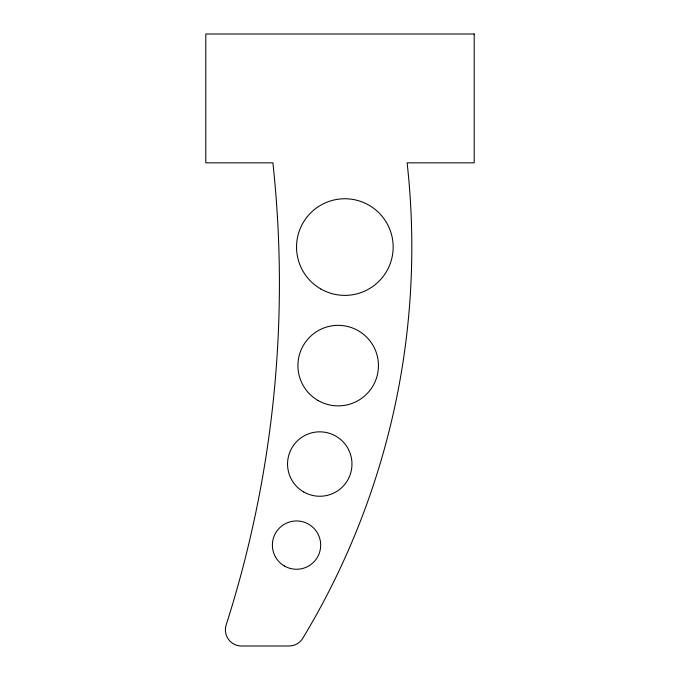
<?xml version="1.0" encoding="UTF-8"?>
<svg xmlns="http://www.w3.org/2000/svg" width="680" height="680" viewBox="0 0 680 680"><rect width="100%" height="100%" fill="white"/><g stroke="black" fill="none" stroke-linecap="round" stroke-linejoin="round"><path stroke-width="1.02" d="M474.206 34L205.793 34L205.793 162.843L272.892 162.843A1121.091 1121.091 0 0 1 226.159 624.988A16.107 16.107 0 0 0 241.494 646L289.025 646A16.107 16.107 0 0 0 302.812 638.222A756.364 756.364 0 0 0 407.107 162.843L474.206 162.843L474.206 34M284.452 566.032A24.157 24.157 0 0 0 320.688 545.105A24.157 24.157 0 0 0 284.452 524.187A24.157 24.157 0 0 0 284.452 566.032M303.654 491.938A32.206 32.206 0 0 0 351.968 464.04A32.206 32.206 0 0 0 303.654 436.152A32.206 32.206 0 0 0 303.654 491.938M318.045 400.477A40.264 40.264 0 0 0 378.445 365.611A40.264 40.264 0 0 0 318.045 330.743A40.264 40.264 0 0 0 318.045 400.477M320.688 288.906A48.314 48.314 0 0 0 393.159 247.07A48.314 48.314 0 0 0 320.688 205.224A48.314 48.314 0 0 0 320.688 288.906"/></g></svg>
